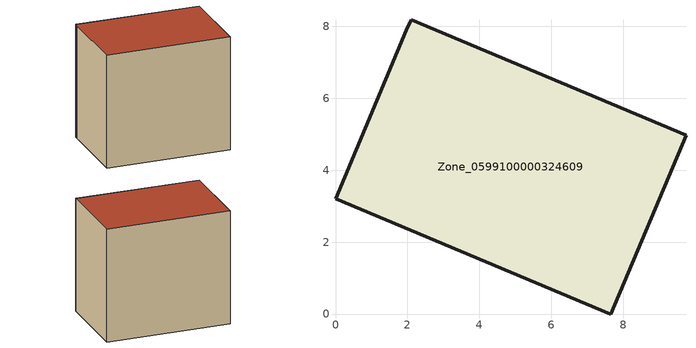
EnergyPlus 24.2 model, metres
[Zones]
Zone_0599100000324609
 floor ground (C_G): 9.75,4.97 7.65,0 0,3.21 1.97,7.9 2.1,8.18 z0
 wall outside (C_F): 7.65,0 9.75,4.97 2.1,8.18 1.97,7.9 0,3.21 7.65,0 z0:7.66
 roof outside (C_R): 2.1,8.18 1.97,7.9 0,3.21 7.65,0 9.75,4.97 z7.66
[BUILDING]
Pand.0599100000324609: North Axis=0; Terrain=City; Loads Convergence Tolerance Value=0.04; Temperature Convergence Tolerance Value=0.4; Solar Distribution=FullExterior; Maximum Number of Warmup Days=25; Minimum Number of Warmup Days=1
[Site:Location]
Rotterdam.The.Hague.AP_ZH_NLD Design_Conditions: Latitude=51.96; Longitude=4.45; Time Zone=1; Elevation=-4.5
[SITE:GROUNDTEMPERATURE:BUILDINGSURFACE]
18, 18, 18, 18, 18, 18, 18, 18, 18, 18, 18, 18
[MATERIAL] Thermal Absorptance=0.9; Solar Absorptance=0.7; Visible Absorptance=0.7
Name | Roughness | Thickness | Conductivity | Density | Specific Heat
G.TI.1975-1991 | MediumSmooth | 0.15 | 0.288461 | 540 | 1210
F.TI.1975-1991 | Rough | 0.3 | 0.230769 | 1920 | 840
R.TI.1975-1991 | MediumRough | 0.2 | 0.153846 | 1500 | 1000
[CONSTRUCTION]
C_G: G.TI.1975-1991
C_F: F.TI.1975-1991
C_R: R.TI.1975-1991
[ZONE]
Zone_0599100000324609: Type=1; Multiplier=1; Ceiling Height=Autocalculate; Volume=Autocalculate; Floor Area=autocalculate; Part of Total Floor Area=Yes
[ZONEINFILTRATION:DESIGNFLOWRATE]
Infil_Zone_0599100000324609: Zone or ZoneList or Space or SpaceList=Zone_0599100000324609; Schedule=AlwaysOn; Design Flow Rate Calculation Method=Flow/Area; Flow Rate per Floor Area=0.003; Constant Term Coefficient=1; Temperature Term Coefficient=0; Velocity Term Coefficient=0; Velocity Squared Term Coefficient=0
[HVACTEMPLATE:ZONE:IDEALLOADSAIRSYSTEM]
Zone_0599100000324609: Maximum Heating Supply Air Temperature=50; Minimum Cooling Supply Air Temperature=13; Maximum Heating Supply Air Humidity Ratio=0.0156; Minimum Cooling Supply Air Humidity Ratio=0.0077; Heating Limit=NoLimit; Cooling Limit=NoLimit; Dehumidification Control Type=ConstantSensibleHeatRatio; Cooling Sensible Heat Ratio=0.7; Dehumidification Setpoint=60; Humidification Control Type=None; Humidification Setpoint=30; Outdoor Air Method=None; Outdoor Air Flow Rate per Person=0.00944; Outdoor Air Flow Rate per Zone Floor Area=0; Outdoor Air Flow Rate per Zone=0; Demand Controlled Ventilation Type=None; Outdoor Air Economizer Type=NoEconomizer; Heat Recovery Type=None; Sensible Heat Recovery Effectiveness=0.7; Latent Heat Recovery Effectiveness=0.65
[ZONECONTROL:THERMOSTAT]
ThermostatControl_Zone_0599100000324609: Zone or ZoneList=Zone_0599100000324609; Control Type Schedule=DualSetpointControlType; Control 1=Thermostat_Zone_0599100000324609; Temperature Difference Between Cutout And Setpoint=0
[THERMOSTATSETPOINT:DUALSETPOINT]
Thermostat_Zone_0599100000324609: Heating Setpoint Temperature Schedule=HeatingSetpoint_Zone_0599100000324609; Cooling Setpoint Temperature Schedule=CoolingSetpoint_Zone_0599100000324609
[SCHEDULE:COMPACT]
HeatingSetpoint_Zone_0599100000324609: Through: 12/31, For: AllDays, Until: 24:00, 21
CoolingSetpoint_Zone_0599100000324609: Through: 12/31, For: AllDays, Until: 24:00, 24
DualSetpointControlType: Through: 12/31, For: AllDays, Until: 24:00, 4
AlwaysOn: Through: 12/31, For: AllDays, Until: 24:00, 1
